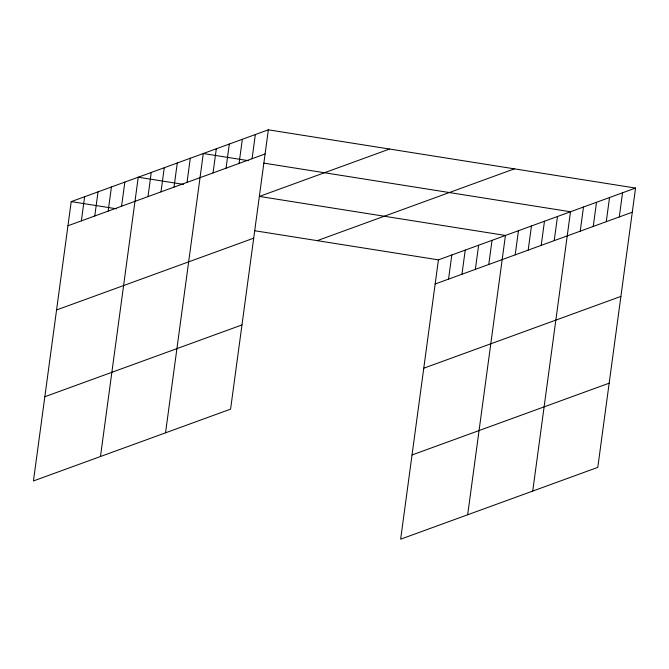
<?xml version="1.0" encoding="UTF-8"?>
<svg xmlns="http://www.w3.org/2000/svg" width="669" height="669" viewBox="0 0 669 669"><rect width="100%" height="100%" fill="white"/><g stroke="black" fill="none" stroke-linecap="round" stroke-linejoin="round"><path stroke-width="1" d="M268.353 129.819L71.215 201.62L33.45 480.936L230.588 409.135L268.353 129.819L635.55 188.064L597.785 467.38L400.647 539.181L438.412 259.865L635.55 188.064M81.359 220.879L84.62 196.736M94.764 215.995L98.025 191.852M108.169 211.111L111.43 186.977M121.574 206.236L124.835 182.093M100.475 456.517L138.24 177.21L183.423 184.376M147.991 196.611L151.253 172.468M161.003 191.869L164.265 167.735M174.015 187.136L177.277 162.993M187.019 182.394L190.289 158.252M165.536 432.826L203.301 153.519L248.483 160.685M213.043 172.92L216.313 148.777M226.055 168.178L229.316 144.036M239.067 163.437L242.329 139.303M252.079 158.704L255.341 134.561M448.548 279.124L451.818 254.981M461.961 274.24L465.223 250.097M475.366 269.356L478.628 245.222M488.771 264.481L492.033 240.338M467.673 514.77L505.438 235.455L259.413 196.427L389.525 149.045M515.189 254.856L518.45 230.713M528.192 250.114L531.462 225.98M541.204 245.381L544.474 221.238M554.216 240.639L557.486 216.497M532.733 491.071L570.49 211.764L263.887 163.127M580.24 231.165L583.502 207.022M593.252 226.423L596.514 202.281M606.265 221.69L609.526 197.547M619.277 216.948L622.538 192.806M67.954 225.762L265.091 153.962M56.564 309.964L253.702 238.172M317.24 240.648L514.377 168.847M44.831 396.725L241.977 324.925M435.143 284.007L632.289 212.207M423.761 368.209L620.899 296.417M412.029 454.97L609.175 383.17M71.215 201.62L116.398 208.787M254.814 230.746L438.412 259.865"/></g></svg>
